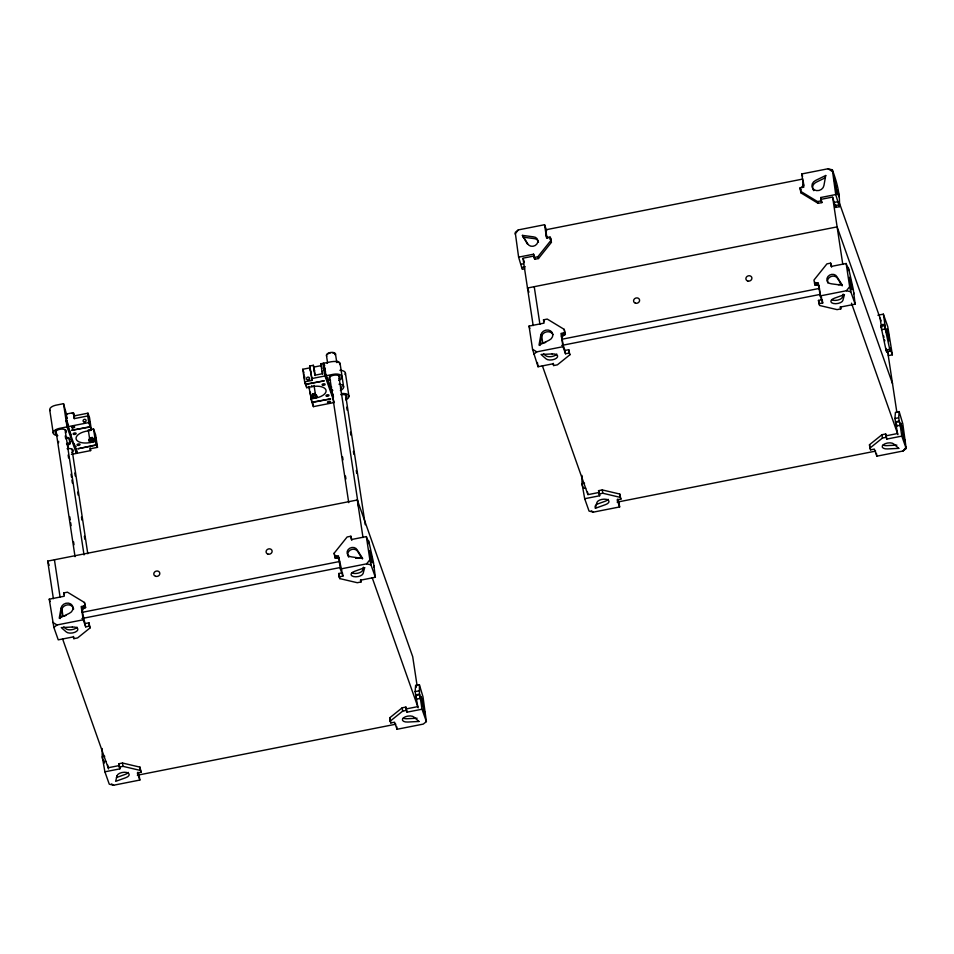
<?xml version="1.0" encoding="UTF-8"?>
<svg xmlns="http://www.w3.org/2000/svg" width="954" height="954" viewBox="0 0 954 954"><rect width="100%" height="100%" fill="white"/><g stroke="black" fill="none" stroke-linecap="round" stroke-linejoin="round"><path stroke-width="1.43" d="M74.484 415.837L87.971 413.177L87.744 415.956L74.269 418.627L74.484 415.837L73.363 412.653L65.874 414.131L66.78 420.106L66.029 420.249L63.524 403.673L55.57 405.259A7.656 3.697 -8.6 0 0 50.013 410.602M102.161 748.52C102.662 751.335 100.647 762.795 105.894 761.375M406.535 708.846L417.769 706.64L415.133 691.614L415.634 685.425L419.378 684.686L423.004 696.849L426.39 721.594L423.266 724.098L397.055 729.273L394.562 722.202L390.818 722.941L390.186 721.164L389.685 717.849L402.159 707.82L405.903 707.081L407.036 712.161L422.014 709.216L426.39 721.594M419.522 694.595L419.378 684.686M524.736 268.813L522.243 269.314L518.606 257.151L515.232 232.406L518.344 229.902L544.555 224.727L546.642 230.618M581.952 475.426C582.453 478.24 580.437 489.7 585.684 488.269M835.728 194.556L832.341 169.812L827.965 168.775L801.765 173.95L803.769 187.211L800.024 187.95L801.145 193.03L818.127 203.333L821.871 202.594L820.75 197.514L835.728 194.556L839.353 206.708L835.609 207.447L832.603 197.061L821.37 199.279M835.609 207.447L835.799 204.979M839.353 206.708C840.295 194.163 836.682 181.534 832.341 169.812M886.326 435.751L897.559 433.533L894.924 418.508L895.424 412.331L899.169 411.591L902.794 423.743L906.181 448.487L903.056 451.003L876.845 456.179L874.353 449.095L870.608 449.835L869.976 448.07L869.476 444.755L881.949 434.726L885.694 433.987L886.826 439.067L901.804 436.109L906.181 448.487M900.302 426.164L898.668 417.769L899.169 411.591M60.102 618.597L61.64 610.047A6.129 5.342 -19.5 0 1 67.627 604.86A6.129 5.342 -19.5 0 1 73.625 609.093M539.892 345.491L541.431 336.941A6.129 5.342 -19.5 0 1 546.63 331.873A6.129 5.342 -19.5 0 1 553.01 334.663M303.861 374.063L303.849 375.161M363.402 567.213L362.675 570.015A6.129 2.957 -8.6 0 1 358.406 573.08A6.129 2.957 -8.6 0 1 351.943 572.865M595.427 508.255L596.87 502.627A6.129 2.957 -8.6 0 1 606.446 499.383A6.129 2.957 -8.6 0 1 605.432 504.654L595.427 508.255L595.093 506.037M843.193 294.106L842.465 296.921A6.129 2.957 -8.6 0 1 838.196 299.985A6.129 2.957 -8.6 0 1 831.733 299.771M316.513 395.123L315.583 397.281L313.103 397.77L311.588 396.113L312.53 393.978L314.999 393.489L317.026 396.554L314.999 393.489M89.771 437.958L88.805 440.068L89.318 441.511L90.272 439.365L89.771 437.958L92.24 437.469L93.766 439.114L92.812 441.261L90.344 441.738L88.805 440.068M312.53 393.978L313.031 395.397L312.089 397.532L311.588 396.113M66.935 443.61L69.821 443.038L71.765 440.271L76.403 453.412L71.419 454.39M331.682 387.097L330.382 388.946L325.743 375.804L324.837 369.842L324.086 369.985L324.992 375.959L334.365 402.493L313.401 406.631L311.958 402.552L330.68 398.867L311.839 402.206L308.81 386.43L309.585 388.636M340.447 388.779L341.806 386.823M515.1 233.957L518.344 229.902M518.606 257.151L533.584 254.193L534.085 257.508L537.829 256.769L550.804 240.563L550.303 237.248L549.421 237.415M534.085 257.508L534.717 259.285L538.461 258.546L551.424 242.328L550.303 237.248L546.559 237.987L544.555 224.727M339.04 557.53L335.295 558.269L334.162 553.189L347.137 536.971L350.881 536.231L351.835 540.214M335.546 556.325L334.663 556.492L338.408 555.753L340.411 569.013L366.622 563.838L369.866 559.783L366.36 536.589L351.382 539.547L350.881 536.231M818.592 285.198L820.201 295.919L846.413 290.743L849.656 286.689L846.15 263.495L831.172 266.44L830.672 263.137L826.927 263.876L813.953 280.082L815.086 285.163L816.099 284.972A3.387 2.945 -19.5 0 1 818.985 286.427M903.056 451.003L906.3 446.949M53.877 627.47L57.001 624.965L83.213 619.79L85.705 626.861L89.449 626.122L90.081 627.899L77.596 637.928L73.863 638.667L73.231 636.902L58.254 639.848L53.877 627.47L49.25 599.184L64.216 596.238L63.715 592.923L67.46 592.184L84.441 602.475L85.574 607.567A4.174 3.649 -19.5 0 0 82.33 611.621L85.705 626.861M533.668 354.375L536.792 351.859L563.003 346.696L565.495 353.767L569.24 353.028L569.872 354.793L557.398 364.833L553.654 365.561L553.022 363.796L538.044 366.753L532.547 349.283L529.041 326.089L544.007 323.132L543.506 319.817L547.25 319.077L564.231 329.38L565.364 334.46A4.174 3.649 -19.5 0 0 562.121 338.515L561.489 336.75A4.174 3.649 -19.5 0 1 564.732 332.696L564.231 329.38M390.186 721.164L402.66 711.135L406.404 710.396L407.036 712.161M869.976 448.07L882.45 438.041L886.194 437.302L886.826 439.067M825.115 177.873L816.254 182.19A6.129 5.342 -19.5 0 0 813.798 190.681M596.178 504.487L604.931 501.339A6.129 2.957 -8.6 0 0 608.103 499.3M116.388 777.582L125.141 774.433A6.129 2.957 -8.6 0 0 128.313 772.394M802.803 179.054L545.76 229.795L546.833 237.343L546.058 234.672M534.717 259.285L534.216 255.97L522.983 258.188L524.39 262.159M800.525 191.265L817.506 201.568L821.251 200.829L821.871 202.594M521.111 264.234L523.603 263.733M834.476 202.367L838.22 201.628M521.611 267.537L525.356 266.798M834.977 205.682L838.721 204.943M309.609 366.026L310.229 367.791L302.74 369.27L304.648 381.862L312.137 380.384L309.609 366.026L313.353 365.287L315.261 375.578M313.353 365.287L314.856 375.22L322.345 373.741L320.842 363.808L323.084 363.355L325.064 368.948M323.084 363.355L323.99 369.329L324.73 369.174L323.835 363.212L331.324 361.733A7.656 3.697 -8.6 0 1 340.137 364.714M313.973 367.051L321.462 365.573L321.892 368.411M68.151 438.327L71.681 440.021L67.03 426.879L66.124 420.917L66.875 420.762L68.354 424.947M67.03 426.879L59.076 428.453A7.656 3.697 -8.6 0 0 53.233 432.448A7.656 3.697 -8.6 0 0 57.836 435.668M67.782 426.724L88.746 422.586L90.189 426.665L71.467 430.349L90.308 427.01L91.429 430.194L85.443 431.387A12.247 5.927 -8.6 0 0 76.213 439.257A12.247 5.927 -8.6 0 0 89.437 442.692L95.436 441.511L96.557 444.695L77.966 448.75L96.688 445.053L97.499 447.354L90.01 448.833L90.642 450.598L77.155 453.257L67.782 426.724L66.875 420.762M311.505 378.619L324.992 375.959M325.743 375.804L333.22 374.326A7.656 3.697 -8.6 0 1 341.508 375.649A7.656 3.697 -8.6 0 1 338.801 380.443M815.336 283.231L814.454 283.398L818.198 282.658L818.699 285.973M304.648 381.862L305.459 384.164L324.3 380.825L305.59 384.51L305.232 382.184M562.872 334.961L565.364 334.46L564.732 332.696L560.988 333.435L563.003 346.696M97.499 447.354L95.591 434.762L93.528 428.918L88.293 429.956L89.569 438.411M305.59 384.51L306.711 387.694L312.709 386.525A12.247 5.927 -8.6 0 1 325.934 389.959A12.247 5.927 -8.6 0 1 316.704 397.83L310.718 399.022M540.059 343.559L545.664 342.45M561.679 339.29L819.426 288.406M838.351 284.674L841.273 284.089M561.739 345.42L820.249 294.392L821.74 298.352M90.272 439.365L92.741 438.876L94.267 440.533M313.031 395.397L315.5 394.908M91.536 440.891L95.853 440.044L96.688 445.053M75.402 446.782L76.153 446.639M561.787 336.309L563.122 345.145L564.995 350.452L568.739 349.713L569.872 354.793M818.46 300.415L822.205 299.675L822.706 302.99L818.961 303.73L818.46 300.415L819.092 302.179M846.15 263.495L848.655 270.566L848.154 267.251L848.774 269.016L853.281 289.348L855.166 304.159L840.188 307.105L840.808 308.881L837.063 309.621L819.593 305.495L818.961 303.73M877.907 315.225L883.356 314.152L887.733 326.53L892.372 354.816L888.281 355.615M881.496 329.69L885.24 328.951L884.74 325.636L880.995 326.375L885.992 350.023L886.624 351.787L890.368 351.048L889.867 347.733L892.372 354.816M885.634 331.634L888.126 331.133L889.021 340.864L886.636 328.844L888.126 331.133M885.992 350.023L889.736 349.283L890.368 351.048M53.376 598.671L47.7 561.107L357.321 499.991L412.712 656.71L417.089 685.604M894.924 418.508L898.668 417.769M584.552 483.189L582.059 483.69L584.683 498.715L589.059 511.094L593.436 512.119L619.635 506.944L618.776 501.267M895.424 421.823L899.169 421.084L899.658 422.765L900.159 425.257L896.414 425.997L895.603 422.312L899.336 421.573M584.683 498.715L599.661 495.758L598.54 490.666L602.284 489.927L619.754 494.053L620.887 499.133L617.143 499.872L619.635 506.944M599.661 495.758L599.16 492.443L587.926 494.661L587.533 492.002M599.04 493.981L602.785 493.242L620.255 497.368L620.887 499.133M617.131 502.138L875.641 451.111M83.07 608.056L85.574 607.567L84.441 602.475M60.269 616.654L65.874 615.545M81.889 612.385L339.636 561.501M355.651 558.34L361.483 557.196M81.949 618.514L340.459 567.487M85.204 623.546L88.949 622.807L90.081 627.899M338.67 573.521L342.414 572.782L342.915 576.085L339.171 576.824L338.67 573.521L339.803 578.601L357.273 582.715L361.017 581.976L360.684 579.77M366.36 536.589L368.864 543.661L368.351 540.346L368.983 542.122L373.491 562.455L375.363 577.253L360.397 580.211L361.017 581.976M415.133 691.614L418.878 690.875M104.761 756.295L102.269 756.784L104.892 771.81L109.269 784.188L113.645 785.225L139.844 780.05L138.986 774.362M415.634 694.917L419.378 694.178L420.499 699.27M104.892 771.81L119.87 768.852L118.749 763.772L122.494 763.033L139.964 767.147L141.097 772.239L137.352 772.978L139.844 780.05M119.87 768.852L119.369 765.537L108.136 767.755L107.742 765.108M119.25 767.088L122.994 766.348L140.465 770.462L141.097 772.239M137.34 775.232L395.85 724.205M549.909 239.204L550.923 239.013M69.129 443.503C65.182 446.818 75.354 442.036 66.518 443.848M896.879 445.124L887.184 445.613A6.129 2.957 -8.6 0 1 883.07 445.017M417.089 718.219L407.394 718.72A6.129 2.957 -8.6 0 1 403.28 718.112M522.41 235.376L533.286 236.819A5.354 4.675 -19.5 0 1 536.816 244.117A5.354 4.675 -19.5 0 1 527.729 243.771L522.41 235.376L527.598 244.331M523.03 237.141L533.918 238.583A5.354 4.675 -19.5 0 1 538.473 242.304M846.413 290.743L850.789 291.769L855.166 304.159M366.622 563.838L370.987 564.875L375.363 577.253M332.815 390.329L330.466 389.196L333.447 397.627M72.122 413.332L73.708 414.096L74.209 417.411M827.965 168.775L832.21 171.35M532.547 349.283L536.792 351.859M591.313 510.831L593.436 512.119M52.756 622.39L57.001 624.965M111.523 783.938L113.645 785.225M543.565 353.791L545.557 355.532A6.129 2.957 -8.6 0 0 551.293 356.617A6.129 2.957 -8.6 0 0 556.766 354.053M63.775 626.897L65.766 628.626A6.129 2.957 -8.6 0 0 71.502 629.723A6.129 2.957 -8.6 0 0 76.976 627.148M842.215 285.842L837.66 278.651A5.354 4.675 -19.5 0 0 830.743 276.636A5.354 4.675 -19.5 0 0 827.893 283.052M362.425 558.937L357.857 551.746A5.354 4.675 -19.5 0 0 350.333 550.053A5.354 4.675 -19.5 0 0 348.794 557.16M311.254 397.901L311.398 397.258M95.984 440.39L94.923 434.583L95.853 440.044M853.782 292.663L853.651 294.214M373.992 565.77L373.861 567.308M839.341 197.216L838.22 192.136M838.983 201.843L881.079 320.949M887.995 353.779L886.123 348.472L886.624 351.787M892.503 383.615L837.111 226.885L527.49 288.013L528.969 292.21M817.506 201.568L818.127 203.333M851.481 303.193L897.976 434.726M801.765 173.95L802.6 176.311M803.888 185.66L803.268 183.895A4.174 3.649 -19.5 0 1 800.024 187.95L801.145 193.03M830.672 263.137L831.626 267.108M820.201 295.919L822.706 302.99M816.099 284.972L815.479 283.207A3.387 2.945 -19.5 0 1 818.556 285.079M869.476 444.755L870.608 449.835M550.804 240.563L551.424 242.328M537.829 256.769L538.461 258.546M533.584 254.193L534.216 255.97M617.572 499.216L618.514 501.864L618.144 499.359M543.506 319.817L544.138 321.593M598.54 490.666L599.16 492.443M529.041 326.089L529.875 328.45M542.349 365.716L587.855 494.446M323.835 363.212L324.67 365.573M324.837 369.842L325.672 372.203M324.968 372.12L333.363 395.862M324.086 369.985L333.459 396.518M320.842 363.808L321.462 365.573M415.634 685.425L416.254 687.202M302.74 369.27L303.98 372.775M372.191 577.683L418.186 707.82M341.949 571.446L339.385 559.938M340.411 569.013L342.915 576.085M334.162 553.189L335.295 558.269M389.685 717.849L390.818 722.941M339.171 576.824L339.803 578.601M87.971 413.177L89.533 417.602L91.429 430.194M92.24 437.469L92.741 438.876M63.524 403.673L66.625 414.728M65.874 414.131L67.352 418.329M66.124 420.917L68.211 426.808M68.533 427.32L71.061 434.869M74.257 443.908L75.509 447.45M67.352 444.779L68.294 447.438M82.33 611.621L81.698 609.844A4.174 3.649 -19.5 0 1 84.942 605.79L81.197 606.529L83.213 619.79M137.781 772.311L138.724 774.97L138.354 772.454M63.715 592.923L64.347 594.688M47.7 561.107L49.179 565.305M118.749 763.772L119.369 765.537M49.25 599.184L50.073 601.545M62.559 638.81L108.553 768.948M884.596 339.982L884.883 340.9M310.539 392.869L310.181 392.118L310.515 394.932M311.064 397.305L311.839 402.206M304.755 379.501L304.064 376.52M310.539 371.213L310.241 369.77M310.503 369.913L310.229 368.936L310.217 369.603M885.24 328.951L889.736 349.283M849.656 286.689L850.789 291.769M369.866 559.783L370.987 564.875M883.619 335.796L883.941 337.346M304.553 376.448L304.767 377.569M314.462 370.283L313.973 368.196L313.961 368.864M313.985 369.031L314.51 371.154L314.486 370.45M104.117 761.566L104.356 763.033M819.367 288.096L820.333 294.369M883.356 314.152L885.36 327.401C885.694 322.714 879.302 323.907 881.615 328.14L880.113 318.195M900.182 425.389L901.804 436.109M887.554 350.881L896.879 412.498M885.694 433.987L886.194 437.302M881.949 434.726L882.45 438.041M876.416 453.329L876.845 456.179M832.663 197.43L842.799 264.449M840.474 306.675L840.808 308.881M820.75 197.514L821.251 200.829M803.089 180.366L803.685 184.337M814.585 281.847L815.086 285.163M619.754 494.053L620.255 497.368M602.284 489.927L602.785 493.242M568.739 349.713L569.24 353.028M564.995 350.452L565.495 353.767M553.32 363.355L553.654 365.561M534.228 286.677L539.916 324.241M541.443 334.353L542.754 343.023M523.03 258.546L533.167 325.576M537.4 362.496L538.044 366.753M420.392 698.495L422.014 709.216M405.903 707.081L406.404 710.396M402.159 707.82L402.66 711.135M345.431 373.097L348.937 396.304M396.625 726.435L397.055 729.273M345.455 393.835L365.251 524.748M340.125 363.736L343.631 386.942M346.707 407.215L347.149 410.16M350.488 432.222L350.929 435.167M353.385 451.349L353.827 454.295M356.271 470.477L356.713 473.411M335.462 353.779L336.798 362.603M338.801 375.84L358.597 506.765M357.321 499.991L363.009 537.555M342.569 456.906L343.023 459.852M345.467 476.034L345.908 478.968M326.471 355.556L327.592 362.914M329.595 376.15L348.723 502.651M322.321 371.249L322.75 374.099M314.045 385.38L315.333 393.847M315.774 396.816L315.953 397.985M310.718 371.023L312.137 380.384M311.779 385.511L311.958 386.68M312.805 402.648L313.401 406.631M306.294 384.903L306.711 387.694M305.113 381.827L305.459 384.164M93.528 428.918L95.436 441.511M90.308 427.01L88.555 416.54L90.189 426.665M87.744 415.956L88.746 422.586M139.964 767.147L140.465 770.462M90.01 441.38L90.189 442.549M90.213 447.808L90.642 450.598M73.363 412.653L74.269 418.627M76.439 448.487L77.155 453.257M75.688 448.642L76.403 453.412M122.494 763.033L122.994 766.348M71.991 449.334L87.792 553.773M74.806 473.017L75.247 475.951M77.691 492.133L78.145 495.078M81.472 517.14L81.925 520.085M84.369 536.267L84.811 539.213M69.022 437.743L69.821 443.038M65.111 429.872L84.024 554.906M65.254 435.906L65.707 438.84M68.151 455.022L68.593 457.968M71.037 474.15L71.49 477.095M71.932 480.029L72.373 482.974M88.949 622.807L89.449 626.122M69.785 516.818L70.226 519.763M70.668 522.697L71.121 525.642M73.565 541.824L74.007 544.77M55.904 430.171L75.044 556.683M49.703 409.719L53.209 432.913M73.53 636.461L73.863 638.667M54.438 559.783L60.114 597.347M61.652 607.459L62.964 616.117M897.165 424.971L897.249 425.842M338.908 559.068L338.765 558.173A3.387 2.945 -19.5 0 0 335.689 556.313L336.309 558.078A3.387 2.945 -19.5 0 1 339.195 559.533M341.532 393.573A7.656 3.697 -8.6 0 1 348.627 395.409A7.656 3.697 -8.6 0 1 345.67 399.893M340.781 394.658A5.629 2.719 -8.6 0 1 346.135 395.361A5.629 2.719 -8.6 0 1 345.992 398.307M339.004 384.188A7.656 3.697 -8.6 0 1 343.595 386.716A7.656 3.697 -8.6 0 1 340.363 390.532M330.561 380.276A5.629 2.719 -8.6 0 1 330.263 376.556A5.629 2.719 -8.6 0 1 337.859 375.292A5.629 2.719 -8.6 0 1 339.111 378.857M339.898 370.295A7.656 3.697 -8.6 0 1 345.014 374.528M336.345 361.101A7.656 3.697 -8.6 0 1 340.101 364.213M326.793 362.985A7.656 3.697 -8.6 0 1 327.461 362.568M315.261 397.46A1.526 1.336 -19.5 0 0 313.854 398.271A1.526 1.336 -19.5 0 1 313.174 396.614A1.526 1.336 -19.5 0 1 315.13 395.743A1.526 1.336 -19.5 0 1 315.965 397.424M309.203 379.775A1.526 1.336 -19.5 0 1 309.561 379.847M307.474 380.229A1.526 1.336 -19.5 0 1 309.609 379.561M315.38 398.116A1.526 1.336 -19.5 0 1 315.035 398.295M58.611 442.728A7.656 3.697 -8.6 0 1 58.683 441.32M67.102 448.69A5.629 2.719 -8.6 0 1 72.623 449.513A5.629 2.719 -8.6 0 1 71.884 452.661M56.882 434.297A5.629 2.719 -8.6 0 1 56.572 430.576A5.629 2.719 -8.6 0 1 64.18 429.324A5.629 2.719 -8.6 0 1 65.432 432.877M66.41 414.382A7.656 3.697 -8.6 0 1 67.197 414.549M91.083 442.251A1.526 1.336 -19.5 0 1 93.051 441.511M90.833 442.143A1.526 1.336 -19.5 0 1 90.487 440.426A1.526 1.336 -19.5 0 1 92.371 439.722A1.526 1.336 -19.5 0 1 93.253 441.237M93.015 441.714A1.526 1.336 -19.5 0 1 92.443 442.191M801.11 189.56A4.174 3.649 -19.5 0 1 800.644 189.715M549.277 237.439A3.387 2.945 -19.5 0 1 546.201 235.566M547.286 238.13A3.387 2.945 -19.5 0 1 547.024 237.749M326.817 356.069A4.591 2.218 -8.6 0 1 330.811 352.443A4.591 2.218 -8.6 0 1 335.236 354.96M327.413 354.423A3.828 1.848 -8.6 0 1 330.346 352.897M332.302 352.765A3.828 1.848 -8.6 0 1 334.747 354.411M65.719 437.779L67.984 437.54L65.719 437.779M61.02 608.27L59.22 618.252L69.344 613.327A6.129 5.342 -19.5 0 0 70.679 603.918A6.129 5.342 -19.5 0 0 61.02 608.27M540.811 335.176L539.01 345.157L549.134 340.22A6.129 5.342 -19.5 0 0 550.47 330.823A6.129 5.342 -19.5 0 0 540.811 335.176M825.747 175.488L823.946 185.47A6.129 5.342 -19.5 0 1 814.287 189.822A6.129 5.342 -19.5 0 1 815.634 180.425L825.747 175.488M117.08 775.733L115.637 781.35L125.642 777.749A6.129 2.957 -8.6 0 0 126.655 772.478A6.129 2.957 -8.6 0 0 117.08 775.733M364.631 567.713L363.176 573.33A6.129 2.957 -8.6 0 1 353.612 576.586A6.129 2.957 -8.6 0 1 354.614 571.315L364.631 567.713M844.421 294.619L842.966 300.236A6.129 2.957 -8.6 0 1 833.402 303.479A6.129 2.957 -8.6 0 1 834.404 298.22L844.421 294.619M369.699 550.541C372.835 574.165 373.086 558.03 369.699 550.541M421.191 696.539L424.935 714.009L421.191 696.539M837.612 194.64L833.784 177.384L837.612 194.64M849.489 277.435C852.626 301.059 852.876 284.936 849.489 277.435M900.981 423.433L904.726 440.915L900.981 423.433M419.545 694.679L415.801 695.418L416.624 699.103L420.368 698.364L419.545 694.679M552.163 353.934L541.073 354.494L546.058 358.847A6.129 2.957 -8.6 0 0 556.528 358.132A6.129 2.957 -8.6 0 0 552.163 353.934M898.763 448.368L887.685 448.929A6.129 2.957 -8.6 0 1 883.321 444.731A6.129 2.957 -8.6 0 1 893.791 444.015L898.763 448.368M72.373 627.028L61.283 627.601L66.267 631.942A6.129 2.957 -8.6 0 0 76.737 631.238A6.129 2.957 -8.6 0 0 72.373 627.028M418.973 721.462L407.895 722.035A6.129 2.957 -8.6 0 1 403.53 717.825A6.129 2.957 -8.6 0 1 414 717.122L418.973 721.462M842.358 285.27L831.471 283.827A5.354 4.675 -19.5 0 1 827.941 276.529A5.354 4.675 -19.5 0 1 837.028 276.875L842.358 285.27M362.568 558.364L351.68 556.921A5.354 4.675 -19.5 0 1 348.15 549.623A5.354 4.675 -19.5 0 1 357.237 549.981L362.568 558.364M322.917 385.297A1.526 0.739 -8.6 0 0 325.135 384.343A1.526 0.739 -8.6 0 0 322.81 384.009A1.526 0.739 -8.6 0 0 322.917 385.297M326.793 396.256A1.526 0.739 -8.6 0 0 329.011 395.314A1.526 0.739 -8.6 0 0 326.685 394.98A1.526 0.739 -8.6 0 0 326.793 396.256M328.295 402.779A1.526 0.739 -8.6 0 0 330.513 401.825A1.526 0.739 -8.6 0 0 328.188 401.491A1.526 0.739 -8.6 0 0 328.295 402.779M307.593 379.811A1.526 1.336 -19.5 0 0 309.454 378.011A1.526 1.336 -19.5 0 0 306.926 377.593A1.526 1.336 -19.5 0 0 307.593 379.811M84.202 422.014A1.526 1.336 -19.5 0 0 86.063 420.213A1.526 1.336 -19.5 0 0 83.535 419.796A1.526 1.336 -19.5 0 0 84.202 422.014M77.823 445.411A1.526 0.739 -8.6 0 0 80.041 444.457A1.526 0.739 -8.6 0 0 77.715 444.123A1.526 0.739 -8.6 0 0 77.823 445.411M73.947 434.44A1.526 0.739 -8.6 0 0 76.165 433.498A1.526 0.739 -8.6 0 0 73.84 433.164A1.526 0.739 -8.6 0 0 73.947 434.44M72.444 427.929A1.526 0.739 -8.6 0 0 74.662 426.975A1.526 0.739 -8.6 0 0 72.337 426.641A1.526 0.739 -8.6 0 0 72.444 427.929M155.645 576.299A3.065 2.671 -19.5 0 0 159.795 573.115A3.065 2.671 -19.5 0 0 154.953 571.708A3.065 2.671 -19.5 0 0 155.645 576.299M267.967 554.131A3.065 2.671 -19.5 0 0 272.105 550.947A3.065 2.671 -19.5 0 0 267.263 549.528A3.065 2.671 -19.5 0 0 267.967 554.131M635.436 303.193A3.065 2.671 -19.5 0 0 639.585 300.021A3.065 2.671 -19.5 0 0 634.744 298.602A3.065 2.671 -19.5 0 0 635.436 303.193M747.757 281.025A3.065 2.671 -19.5 0 0 751.895 277.841A3.065 2.671 -19.5 0 0 747.054 276.433A3.065 2.671 -19.5 0 0 747.757 281.025"/></g></svg>
